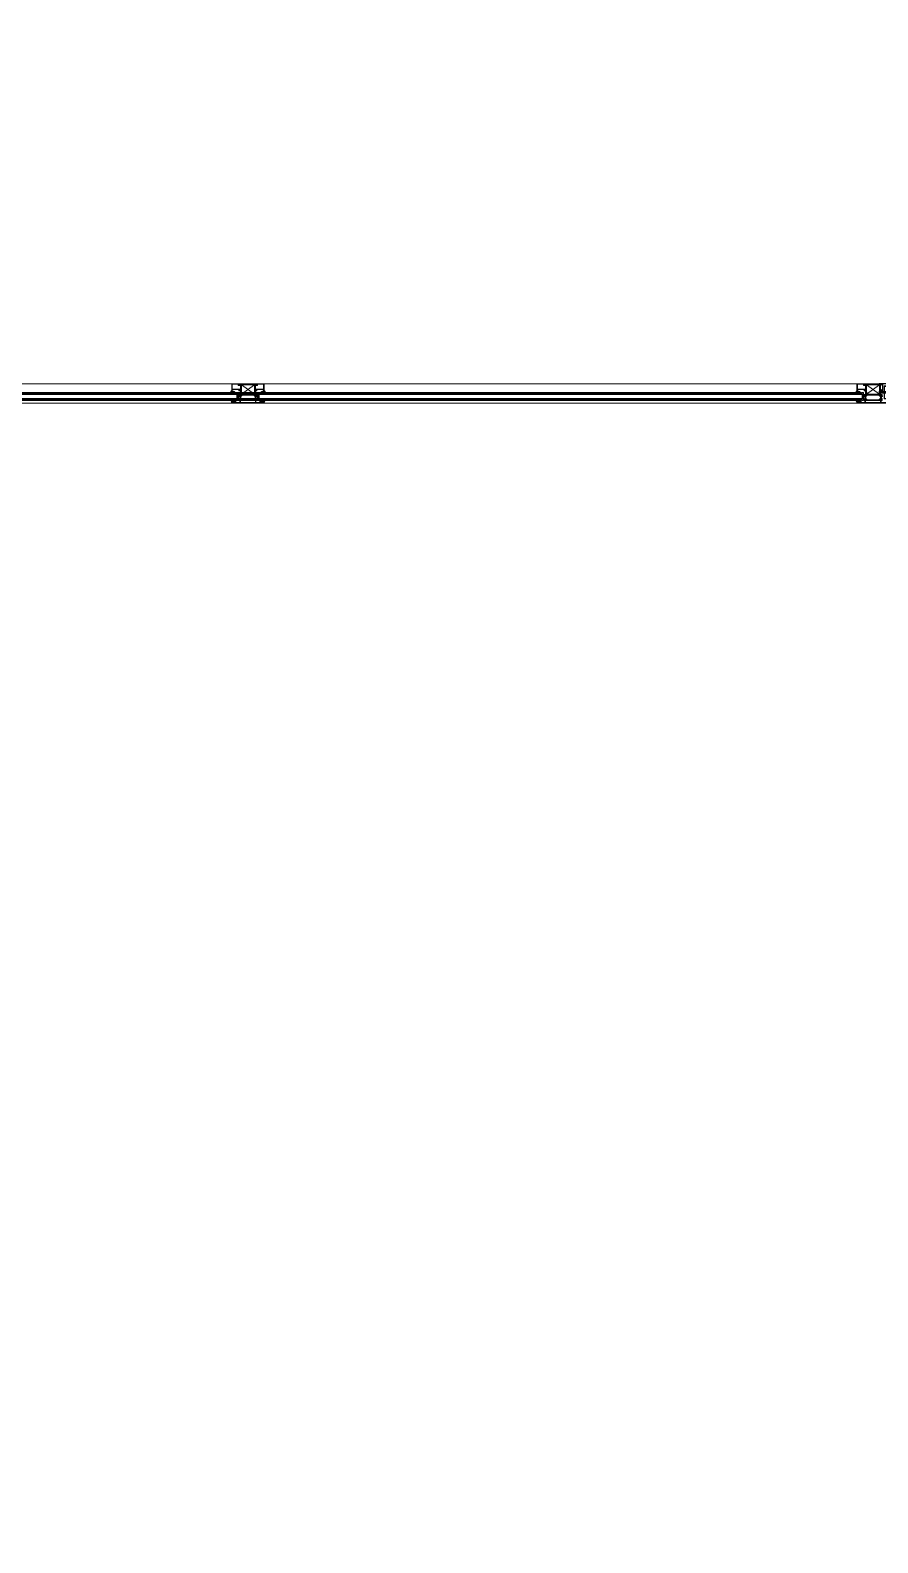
# Model space of a CAD drawing. Extents: x -1299 to 23780, y -3010 to 8106.
# Drawn here: x 20149.3 to 20410.5, y 2013.6 to 2480 of the extents above; entities that cross this region are included whole.
import ezdxf
from ezdxf.enums import TextEntityAlignment as Align
from ezdxf.xclip import XClip

# ---------------------------------------------------------------- set-up
doc = ezdxf.new("R2010")
doc.units = 0
doc.header["$LTSCALE"] = 25
doc.header["$MEASUREMENT"] = 0
doc.header["$XCLIPFRAME"] = 0
doc.linetypes.add('HIDDEN', pattern=[0.375, 0.25, -0.125])
doc.layers.get('0').update_dxf_attribs({"color": 9, "lineweight": 9})
for name, color, linetype, lineweight in [('06C', 9, 'Continuous', 9), ('06D', 9, 'Continuous', 9), ('09', 9, 'Continuous', 9), ('10', 9, 'Continuous', 9), ('15', 9, 'Continuous', 9), ('35', 9, 'Continuous', 9), ('40', 9, 'Continuous', 9), ('40B', 9, 'Continuous', 9), ('INCE', 9, 'Continuous', 9)]:
    doc.layers.add(name, color=color, linetype=linetype, lineweight=lineweight)
doc.styles.add('DEBI-BLOCK', font='arial.ttf', dxfattribs={"width": 0.8})
pattern_1 = [(45, (-385.5235, -15.094166), (-0.0176776695, 0.0530330086), [0, -0.05])]
pattern_2 = [(45, (-20290.95425, -2376.32653), (-0.06629126074, 0.06629126074), [])]
pattern_3 = [(45, (-20676.35683, -2385.420697), (-0.01767766953, 0.05303300859), [0, -0.05])]

# ---------------------------------------------------------------- blocks, each defined once
blk = doc.blocks.new('p-m-mekanik')
at = {"layer": '40'}
blk.add_lwpolyline([(1289.75, 170.69, 0.000003), (1289.75, 257.22)], format="xyb", dxfattribs=at)
at = {"style": 'DEBI-BLOCK', "width": 0.75, "flags": 8}
for tag, p in [('-', (399.97, 1627.23)), ('-', (251.72, 1361.56)), ('-', (3296.35, 465.16)), ('DEBI', (3296.35, 452.46))]:
    blk.add_attdef(tag, text='', height=13, rotation=90, dxfattribs=at).set_placement(p, align=Align.BOTTOM_RIGHT)
at = {"style": 'DEBI-BLOCK', "width": 0.75, "flags": 9}
for p in [(402.57, 1610.63), (3298.95, 448.56)]:
    blk.add_attdef('ID', text='', height=3.9, rotation=90, dxfattribs=at).set_placement(p, align=Align.MIDDLE)
at = {"style": 'DEBI-BLOCK', "width": 0.75, "flags": 8}
blk.add_attdef('KESITY', text='', height=13, rotation=90, dxfattribs=at).set_placement((3279.01, 503.33), align=Align.TOP_LEFT)
at = {"style": 'DEBI-BLOCK', "width": 0.8, "flags": 8}
blk.add_attdef('X', text='', height=13, rotation=90, dxfattribs=at).set_placement((3279.01, 499.49), align=Align.TOP_CENTER)
at = {"style": 'DEBI-BLOCK', "width": 0.75, "flags": 8}
blk.add_attdef('KESITX', text='', height=13, rotation=90, dxfattribs=at).set_placement((3279.01, 495.54), align=Align.TOP_RIGHT)
blk = doc.blocks.new('p-civi')
at = {"layer": 'INCE', "linetype": 'HIDDEN'}
for p, q in [((0.1, 0.6), (0, 0.5)), ((13.1, 0.5), (0, 0.5)), ((0, 0.5), (0, -0.5)), ((0.1, 0.6), (13, 0.6)), ((0.1, 0.6), (0.1, -0.6)), ((13, 0.6), (13.1, 0.5)), ((13.1, -0.5), (0, -0.5)), ((0.1, -0.6), (0, -0.5)), ((13, -0.6), (0.1, -0.6)), ((13, -0.6), (13.1, -0.5))]:
    blk.add_line(p, q, dxfattribs=at)
at = {"layer": 'INCE'}
for p, q in [((0.1, -0.4), (0.2, 0.6)), ((0.2, -0.6), (0.4, 0.6)), ((0.4, -0.6), (0.6, 0.6)), ((0.6, -0.6), (0.8, 0.6)), ((0.8, -0.6), (1, 0.6)), ((1, -0.6), (1.2, 0.6)), ((1.2, -0.6), (1.4, 0.6)), ((1.4, -0.6), (1.6, 0.6)), ((1.6, -0.6), (1.8, 0.6)), ((1.8, -0.6), (2, 0.6)), ((2, -0.6), (2.2, 0.6)), ((2.2, -0.6), (2.4, 0.6)), ((2.5, -0.6), (2.6, 0.6)), ((2.7, -0.6), (2.8, 0.6)), ((2.9, -0.6), (3, 0.6)), ((3.1, -0.6), (3.2, 0.6)), ((3.3, -0.6), (3.4, 0.6)), ((3.5, -0.6), (3.6, 0.6)), ((3.7, -0.6), (3.9, 0.6)), ((3.9, -0.6), (4.1, 0.6)), ((4.1, -0.6), (4.3, 0.6)), ((4.3, -0.6), (4.5, 0.6)), ((4.5, -0.6), (4.7, 0.6)), ((4.7, -0.6), (4.9, 0.6)), ((4.9, -0.6), (5.1, 0.6)), ((5.1, -0.6), (5.3, 0.6)), ((5.3, -0.6), (5.5, 0.6)), ((5.5, -0.6), (5.7, 0.6)), ((5.7, -0.6), (5.9, 0.6)), ((5.9, -0.6), (6.1, 0.6)), ((6.1, -0.6), (6.3, 0.6)), ((6.3, -0.6), (6.5, 0.6)), ((6.5, -0.6), (6.7, 0.6)), ((6.7, -0.6), (6.9, 0.6)), ((6.9, -0.6), (7.1, 0.6)), ((7.1, -0.6), (7.3, 0.6)), ((7.3, -0.6), (7.5, 0.6)), ((7.5, -0.6), (7.7, 0.6)), ((7.8, -0.6), (7.9, 0.6)), ((8, -0.6), (8.1, 0.6)), ((8.2, -0.6), (8.3, 0.6)), ((8.4, -0.6), (8.5, 0.6)), ((8.6, -0.6), (8.7, 0.6)), ((8.8, -0.6), (8.9, 0.6)), ((9, -0.6), (9.2, 0.6)), ((9.2, -0.6), (9.4, 0.6)), ((9.4, -0.6), (9.6, 0.6)), ((9.6, -0.6), (9.8, 0.6)), ((9.8, -0.6), (10, 0.6)), ((10, -0.6), (10.2, 0.6)), ((10.2, -0.6), (10.4, 0.6)), ((10.4, -0.6), (10.6, 0.6)), ((10.6, -0.6), (10.8, 0.6)), ((10.8, -0.6), (11, 0.6)), ((11, -0.6), (11.2, 0.6)), ((11.2, -0.6), (11.4, 0.6)), ((11.4, -0.6), (11.6, 0.6)), ((11.6, -0.6), (11.8, 0.6)), ((11.8, -0.6), (12, 0.6)), ((12, -0.6), (12.2, 0.6)), ((12.2, -0.6), (12.4, 0.6)), ((12.4, -0.6), (12.6, 0.6)), ((12.6, -0.6), (12.8, 0.6)), ((12.8, -0.6), (13, 0.6)), ((13, 0.6), (13.1, 0.5)), ((13.1, 0.5), (13, 0.6)), ((13.1, 0.5), (13.2, 0.5)), ((13.6, 0.9), (13.2, 0.5)), ((13.2, -0.5), (13.2, 0.5)), ((13.6, 0.9), (13.6, -0.9)), ((13.6, 0.9), (13.6, 0.9)), ((13.7, 0.6), (13.7, -0.8)), ((13.1, -0.5), (13.2, -0.5)), ((13.6, -0.9), (13.2, -0.5)), ((13.6, -0.9), (13.7, -0.9))]:
    blk.add_line(p, q, dxfattribs=at)
blk = doc.blocks.new('*X151')
for p, q in [((1, 6.3), (1.3, 6.6)), ((3.8, 3.3), (1.2, 5.9)), ((1.6, 5.1), (2.3, 5.9)), ((2.2, 4), (3.3, 5)), ((2.9, 2.9), (4.9, 4.9)), ((3.7, 1.9), (3.8, 2)), ((5.3, 3.5), (3.9, 4.9)), ((4.8, 5.8), (4.1, 6.6)), ((4.2, 5.9), (4.8, 6.6)), ((5.3, 3.5), (6.7, 4.9)), ((5.7, 5.7), (6.5, 6.5)), ((8.4, 2.2), (5.7, 4.9)), ((6.8, 5.6), (5.9, 6.5)), ((7.8, 1), (6.5, 2.3)), ((6.7, 1.4), (10.4, 5.1)), ((6.8, 3.3), (8.4, 4.9)), ((7.2, 0.1), (7.8, 0.7)), ((7.3, 5.5), (8.2, 6.4)), ((9.5, 2.9), (7.5, 4.9)), ((8.8, 5.3), (7.7, 6.4)), ((8.8, 5.3), (9.6, 6)), ((11.4, 2.8), (9.1, 5.1)), ((10.1, 3), (12, 4.9)), ((14.1, 1.8), (11, 4.9)), ((11.8, 5.9), (11.1, 6.6)), ((11.3, 6), (11.9, 6.6)), ((11.5, 2.7), (13.7, 4.9)), ((12.4, 1.8), (13.8, 3.2)), ((13.6, 0.6), (12.6, 1.6)), ((12.8, 5.8), (13.6, 6.5)), ((14.2, 3.5), (12.8, 4.9)), ((12.8, 0.5), (14, 1.6)), ((13.8, 5.7), (12.9, 6.6)), ((14.1, 3.5), (16.5, 5.9)), ((14.4, 5.6), (15.3, 6.5)), ((15.8, 3.6), (14.5, 4.9)), ((16.7, 4.5), (14.7, 6.5)), ((16.1, 3.7), (16.6, 4.2))]:
    blk.add_line(p, q)
blk = doc.blocks.new('*X150')
for p, q in [((0.6, 14.7), (1.1, 15.2)), ((4.5, 11.4), (0.8, 15.2)), ((1.3, 0.4), (0.9, 0.9)), ((1, 13.3), (2.1, 14.5)), ((3.3, 10.8), (1, 13.1)), ((1, 1), (3.1, 3.1)), ((1.1, 8.1), (1.6, 8.6)), ((1.3, 11.9), (3.2, 13.8)), ((2, 1.5), (1.5, 2.1)), ((1.6, 10.4), (4.2, 13)), ((4.5, 7.9), (1.6, 10.8)), ((1.9, 8.9), (3.3, 10.4)), ((1.9, 7.2), (3.6, 8.9)), ((4.5, 6.1), (1.9, 8.7)), ((2.7, 2.6), (2, 3.3)), ((4, 4.8), (2.5, 6.4)), ((2.5, 4.3), (4.6, 6.3)), ((2.6, 6.1), (4.4, 8)), ((3.4, 3.6), (2.6, 4.5)), ((4.3, 11.4), (5.2, 12.2))]:
    blk.add_line(p, q)
blk = doc.blocks.new('p-dograma izo1')
at = {"layer": '10'}
for p, q in [((-69.9, -3.3), (-29.9, -3.3)), ((-29.9, -3.3), (-69.9, -32.1)), ((-69.9, -3.3), (-29.9, -32.1)), ((-69.9, -32.1), (-69.9, -3.3)), ((-29.9, -32.1), (-69.9, -32.1)), ((-24.9, -27), (-31.8, -27)), ((-29.9, -32.1), (-29.9, -3.3)), ((-26.9, -24.5), (-28.9, -24.5)), ((-26.9, -29.5), (-28.9, -29.5)), ((-26.9, -22.5), (-26.9, -31.5))]:
    blk.add_line(p, q, dxfattribs=at)
at = {"layer": '10', "linetype": 'ByBlock'}
blk.add_line((-28.9, -2.1), (-28.9, -30), dxfattribs=at)
at = {"layer": '10'}
blk.add_lwpolyline([(-72.9, -30), (-72.9, -33.1), (-77.9, -33.1), (-77.9, -36.6), (-77.6, -37.1), (-78.7, -38.2, 0.198912), (-78.8, -38.4), (-78.8, -38.9, 0.414214), (-78.6, -39.1), (-77.3, -39.1, 0.198912), (-77.1, -39), (-76.4, -38.3), (-76, -38.3, 0.198912), (-75.8, -38.2), (-75.4, -37.8), (-75.4, -37.6), (-76.4, -36.6), (-76.4, -35.6), (-76.4, -35.6, -1), (-76.4, -35.1), (-70.6, -35.1), (-72.1, -37.6), (-72.1, -37.8), (-71.9, -38.2, 0.267949), (-71.7, -38.3), (-71.2, -38.3), (-71, -38.2), (-67.9, -35.1), (-31.9, -35.1), (-28.7, -38.2), (-28.6, -38.3), (-28.1, -38.3, 0.267949), (-27.9, -38.2), (-27.7, -37.8), (-27.7, -37.6), (-29.1, -35.1), (-23.3, -35.1, -1), (-23.3, -35.6), (-23.4, -35.6), (-23.4, -36.6), (-24.4, -37.6), (-24.4, -37.8), (-23.9, -38.2, 0.198912), (-23.8, -38.3), (-23.4, -38.3), (-22.6, -39, 0.198912), (-22.5, -39.1), (-21.2, -39.1, 0.414214), (-21, -38.9), (-21, -38.4, 0.198912), (-21, -38.2), (-22.2, -37.1), (-21.9, -36.6), (-21.9, -33.1), (-26.9, -33.1), (-26.9, -22.1), (-21.9, -22.1), (-21.9, -18.8), (-23.9, -18.1), (-23.8, -18.1), (-23.9, -18.1), (-23.9, -20.1), (-26.9, -20.1), (-26.9, -2.1), (-23.9, -2.1), (-23.9, -4.1), (-21.9, -3.4), (-21.9, -0.1), (-77.9, -0.1), (-77.9, -3.4), (-75.9, -4.1), (-75.9, -2.1), (-72.9, -2.1), (-72.9, -20.1), (-75.9, -20.1), (-75.9, -18.1), (-77.9, -18.8), (-77.9, -22.1), (-72.9, -22.1), (-72.9, -24)], format="xyb", dxfattribs=at)
for points in [[(-70.9, -24.6), (-70.9, -2.1), (-53.4, -2.1), (-28.9, -2.1)], [(-28.9, -30), (-28.9, -33.1), (-70.9, -33.1), (-70.9, -29.5)]]:
    blk.add_lwpolyline(points, dxfattribs=at)
blk.add_lwpolyline([(-26.9, -16.9, -0.414214), (-26.4, -16.4), (-1.4, -16.4), (-1.4, -1.5), (-19.9, -1.5), (-19.9, -5.7), (-26.1, -5.7, -0.414214), (-26.6, -5.2), (-26.6, -4.7), (-24.6, -3.3), (-24.1, -4.2), (-21.4, -4.2), (-21.4, -1.6), (-21.9, -1.6), (-21.9, -0.1), (0.1, -0.1), (0.1, -24.6), (-1.4, -24.6), (-1.4, -18), (-24.1, -18), (-24.1, -19), (-26.9, -17.2)], format="xyb", close=True, dxfattribs=at)
blk = doc.blocks.new('p-izo kapı kenar profili')
at = {"layer": '06D'}
h = blk.add_hatch(dxfattribs=at)
h.set_pattern_fill('DOTS', color=256, scale=0.8, angle=45, style=0)
h.set_pattern_definition(pattern_1)
h.paths.add_polyline_path([(0.26, -4.83), (0.16, -5), (0.66, -5), (0.56, -4.83), (0.56, -4.25), (0.56, -3.67), (0.66, -3.5), (0.16, -3.5), (0.26, -3.67), (0.26, -4.25)])
h = blk.add_hatch(dxfattribs=at)
h.set_pattern_fill('DOTS', color=256, scale=0.8, angle=45, style=0)
h.set_pattern_definition(pattern_1)
h.paths.add_polyline_path([(5.03, -4.25), (5.03, -4.83), (4.93, -5), (5.43, -5), (5.33, -4.83), (5.33, -4.25), (5.33, -3.67), (5.43, -3.5), (4.93, -3.5), (5.03, -3.67)])
at = {"layer": '09'}
h = blk.add_hatch(dxfattribs=at)
h.set_pattern_fill('ANSI31', color=256, scale=0.75, style=0)
h.set_pattern_definition([(45, (-0.12092, -6), (-0.0662913, 0.0662913), [])])
h.paths.add_polyline_path([(7.79, -6), (7.79, -5.61), (7.78, -5.61), (7.77, -5.6), (7.77, -5.45), (7.55, -5.45, 0.414214), (7.49, -5.51), (7.49, -5.57), (7.64, -5.57), (7.64, -5.82), (6.64, -5.82), (6.64, -5.57), (6.79, -5.57), (6.79, -5.51, 0.414214), (6.73, -5.45), (6.49, -5.45), (6.49, -5.8), (5.29, -5.8), (5.29, -5.2), (5.59, -5.2), (5.59, -4.85), (5.56, -4.8), (5.67, -4.69, 0.198912), (5.68, -4.67), (5.68, -4.62, 0.414214), (5.66, -4.6), (5.53, -4.6, 0.198912), (5.51, -4.61), (5.44, -4.68), (5.4, -4.68, 0.198912), (5.38, -4.69), (5.34, -4.73), (5.34, -4.75), (5.44, -4.85), (5.44, -4.95), (5.44, -4.95, -1), (5.44, -5), (4.85, -5), (5, -4.75), (5, -4.73), (4.98, -4.69, 0.267949), (4.96, -4.68), (4.91, -4.68), (4.89, -4.69), (4.58, -5), (2.81, -5), (0.98, -5), (0.66, -4.69), (0.65, -4.68), (0.6, -4.68, 0.267949), (0.58, -4.69), (0.56, -4.72), (0.56, -4.76), (0.7, -5), (0.11, -5, -1), (0.11, -4.95), (0.12, -4.95), (0.12, -4.85), (0.22, -4.75), (0.22, -4.73), (0.17, -4.69, 0.198912), (0.16, -4.68), (0.12, -4.68), (0.04, -4.61, 0.198912), (0.03, -4.6), (-0.1, -4.6, 0.414214), (-0.12, -4.62), (-0.12, -4.67, 0.198912), (-0.12, -4.69), (0, -4.8), (-0.03, -4.85), (-0.03, -5.2), (0.29, -5.2), (0.29, -5.8), (0, -5.8), (0, -6), (2.42, -6), (2.81, -6)], flags=17)
h.paths.add_polyline_path([(7.79, -6), (7.79, -5.45), (7.55, -5.45, 0.414214), (7.49, -5.51), (7.49, -5.57), (7.64, -5.57), (7.64, -5.82), (6.64, -5.82), (6.64, -5.57), (6.79, -5.57), (6.79, -5.51, 0.414214), (6.73, -5.45), (6.49, -5.45), (6.49, -5.8), (5.29, -5.8), (5.29, -5.2), (5.59, -5.2), (5.59, -4.85), (5.56, -4.8), (5.67, -4.69, 0.198912), (5.68, -4.67), (5.68, -4.62, 0.414214), (5.66, -4.6), (5.53, -4.6, 0.198912), (5.51, -4.61), (5.44, -4.68), (5.4, -4.68, 0.198912), (5.38, -4.69), (5.34, -4.73), (5.34, -4.75), (5.44, -4.85), (5.44, -4.95), (5.44, -4.95, -1), (5.44, -5), (4.85, -5), (5, -4.75), (5, -4.73), (4.98, -4.69, 0.267949), (4.96, -4.68), (4.91, -4.68), (4.89, -4.69), (4.58, -5), (2.81, -5), (0.98, -5), (0.66, -4.69), (0.65, -4.68), (0.6, -4.68, 0.267949), (0.58, -4.69), (0.56, -4.73), (0.56, -4.75), (0.7, -5), (0.11, -5, -1), (0.11, -4.95), (0.12, -4.95), (0.12, -4.85), (0.22, -4.75), (0.22, -4.73), (0.17, -4.69, 0.198912), (0.16, -4.68), (0.12, -4.68), (0.04, -4.61, 0.198912), (0.03, -4.6), (-0.1, -4.6, 0.414214), (-0.12, -4.62), (-0.12, -4.67, 0.198912), (-0.12, -4.69), (0, -4.8), (-0.03, -4.85), (-0.03, -5.2), (0.29, -5.2), (0.29, -5.8), (0, -5.8), (0, -6), (2.42, -6), (2.81, -6)], flags=17)
at = {"layer": '06D'}
for p, q in [((0.16, -3.5), (0.26, -3.67)), ((0.66, -3.5), (0.16, -3.5)), ((0.26, -4.25), (0.26, -3.67)), ((0.26, -4.25), (0.26, -4.83)), ((0.66, -3.5), (0.56, -3.67)), ((0.56, -3.67), (0.56, -4.25)), ((0.56, -4.83), (0.56, -4.25)), ((4.93, -3.5), (5.03, -3.67)), ((5.43, -3.5), (4.93, -3.5)), ((5.03, -4.25), (5.03, -3.67)), ((5.03, -4.25), (5.03, -4.83)), ((5.43, -3.5), (5.33, -3.67)), ((5.33, -3.67), (5.33, -4.25)), ((5.33, -4.83), (5.33, -4.25)), ((0.16, -5), (0.26, -4.83)), ((0.66, -5), (0.16, -5)), ((0.66, -5), (0.56, -4.83)), ((4.93, -5), (5.03, -4.83)), ((5.43, -5), (4.93, -5)), ((5.43, -5), (5.33, -4.83)), ((6.63, -5.25), (6.61, -5.27)), ((6.61, -5.27), (6.61, -5.29)), ((6.61, -5.29), (6.62, -5.31)), ((6.62, -5.31), (6.64, -5.31)), ((7.01, -5.21), (6.63, -5.25)), ((6.64, -5.31), (7.1, -5.31)), ((6.79, -5.45), (6.64, -5.45)), ((6.79, -5.57), (6.74, -5.57)), ((6.74, -5.57), (6.84, -5.8)), ((6.79, -5.57), (6.79, -5.45)), ((6.84, -5.8), (6.86, -5.81)), ((6.86, -5.81), (6.87, -5.81)), ((6.87, -5.81), (6.89, -5.79)), ((7.05, -5.2), (7.01, -5.21)), ((7.1, -5.31), (7.12, -5.3)), ((7.12, -5.3), (7.13, -5.29)), ((7.13, -5.29), (7.15, -5.27)), ((7.15, -5.27), (7.16, -5.25)), ((7.16, -5.25), (7.17, -5.22)), ((7.17, -5.22), (7.19, -5.21)), ((7.19, -5.21), (7.22, -5.19)), ((7.27, -5.28), (7.26, -5.3)), ((7.26, -5.3), (7.27, -5.31)), ((7.3, -5.26), (7.27, -5.28)), ((7.27, -5.31), (7.83, -5.31)), ((7.7, -5.22), (7.3, -5.26)), ((7.41, -5.8), (7.39, -5.79)), ((7.43, -5.81), (7.41, -5.8)), ((7.45, -5.8), (7.43, -5.81)), ((7.52, -5.57), (7.45, -5.8)), ((7.47, -5.57), (7.47, -5.45)), ((7.47, -5.45), (7.77, -5.45)), ((7.47, -5.57), (7.52, -5.57)), ((7.74, -5.21), (7.7, -5.22)), ((7.77, -5.2), (7.74, -5.21)), ((7.77, -5.45), (7.77, -5.6)), ((7.77, -5.6), (7.78, -5.61)), ((7.78, -5.61), (7.8, -5.61)), ((7.8, -5.61), (7.82, -5.59)), ((7.82, -5.59), (8.08, -5.16)), ((7.83, -5.31), (8, -5.16))]:
    blk.add_line(p, q, dxfattribs=at)
blk.add_lwpolyline([(7.46, -2.33), (7.36, -2.31), (7.2, -2.35), (7.04, -2.43), (6.71, -2.65), (6.67, -2.69), (6.69, -2.71), (6.71, -2.71), (7.12, -2.52), (7.22, -2.51), (7.34, -2.54), (7.39, -2.59), (7.44, -2.62), (7.48, -2.67), (7.52, -2.7), (7.57, -2.72), (7.59, -2.7), (7.57, -2.67), (7.54, -2.64), (7.53, -2.61), (7.54, -2.59), (7.65, -2.61), (7.79, -2.63), (7.93, -2.67), (8.09, -2.7), (8.14, -2.72), (8.17, -2.72), (8.19, -2.7), (8.19, -2.67), (8.17, -2.63), (7.87, -2.23), (7.81, -2.23), (7.81, -2.45), (7.59, -2.45), (7.49, -2.36), (7.48, -2.35)], close=True, dxfattribs=at)
for centre, radius, start, end in [((6.64, -5.3), 0.15, 90, 270), ((7.14, -5.75), 0.253, 351.4886, 188.5114)]:
    blk.add_arc(centre, radius, start, end, dxfattribs=at)
at = {"layer": '09'}
for points in [[(0.5, -2.4), (0.7, -2.45)], [(0.7, -2.94), (0.5, -2.99)]]:
    blk.add_lwpolyline(points, dxfattribs=at)
at = {"layer": '10'}
for p, q in [((5.73, -5.14), (6.23, -2.74)), ((5.73, -2.74), (6.23, -5.14)), ((5.73, -5.14), (5.73, -2.74)), ((6.23, -2.74), (5.73, -2.74)), ((6.23, -5.14), (6.23, -2.74)), ((6.23, -5.14), (5.73, -5.14))]:
    blk.add_line(p, q, dxfattribs=at)
for points in [[(0.92, 0.12), (0.92, 0), (0.92, 0.12), (-2.2, 0.12), (-2.2, 0), (-0.2, 0), (-0.2, -2.38), (-0.08, -2.38), (-0.08, 0), (0.92, 0)], [(2.44, -5.2), (0.51, -5.2), (0.51, -5.8), (2.44, -5.8), (2.83, -5.8), (5.11, -5.8), (5.11, -5.2), (2.83, -5.2)]]:
    blk.add_lwpolyline(points, close=True, dxfattribs=at)
blk.add_lwpolyline([(-5.35, -4.67), (-5.59, -4.67), (-5.59, -6), (-0.2, -6), (2.44, -6), (2.83, -6), (7.81, -6), (7.81, -5.45), (7.57, -5.45, 0.414214), (7.51, -5.51), (7.51, -5.57), (7.66, -5.57), (7.66, -5.82), (6.66, -5.82), (6.66, -5.57), (6.81, -5.57), (6.81, -5.51, 0.414214), (6.75, -5.45), (6.51, -5.45), (6.51, -5.8), (5.31, -5.8), (5.31, -5.2), (5.61, -5.2), (5.61, -4.85), (5.58, -4.8), (5.69, -4.69, 0.198912), (5.7, -4.67), (5.7, -4.62, 0.414214), (5.68, -4.6), (5.55, -4.6, 0.198912), (5.53, -4.61), (5.46, -4.68), (5.42, -4.68, 0.198912), (5.4, -4.69), (5.36, -4.73), (5.36, -4.75), (5.46, -4.85), (5.46, -4.95), (5.47, -4.95, -1), (5.47, -5), (4.88, -5), (5.02, -4.75), (5.02, -4.73), (5, -4.69, 0.267949), (4.98, -4.68), (4.93, -4.68), (4.91, -4.69), (4.6, -5), (2.83, -5), (1, -5), (0.69, -4.69), (0.67, -4.68), (0.62, -4.68, 0.267949), (0.6, -4.69), (0.58, -4.73), (0.58, -4.75), (0.73, -5), (0.14, -5, -1), (0.14, -4.95), (0.14, -4.95), (0.14, -4.85), (0.24, -4.75), (0.24, -4.73), (0.2, -4.69, 0.198912), (0.18, -4.68), (0.14, -4.68), (0.07, -4.61, 0.198912), (0.05, -4.6), (-0.08, -4.6, 0.414214), (-0.1, -4.62), (-0.1, -4.67, 0.198912), (-0.09, -4.69), (0.02, -4.8), (-0.01, -4.85), (-0.01, -5.2), (0.31, -5.2), (0.31, -5.8), (-0.2, -5.8), (-4.29, -5.8), (-4.29, -4.67), (-4.53, -4.67, 0.414214), (-4.59, -4.73), (-4.59, -4.79), (-4.44, -4.79), (-4.44, -5.82), (-5.44, -5.82), (-5.44, -4.79), (-5.29, -4.79), (-5.29, -4.73)], format="xyb", close=True, dxfattribs=at)
at = {"layer": '06D', "extrusion": (0, 0, -1), "xscale": 0.1, "yscale": 0.1, "zscale": -0.1, "rotation": 90}
blk.add_blockref('*X150', (-6.67, -2.78), dxfattribs=at)
at = {"layer": '06D', "extrusion": (0, 0, -1), "xscale": 0.1, "yscale": 0.1, "zscale": -0.1}
blk.add_blockref('*X151', (-8.17, -5.8), dxfattribs=at)
at = {"layer": '09', "xscale": 0.1, "yscale": 0.1, "zscale": 0.1}
blk.add_blockref('p-dograma izo1', (7.79, 0.01), dxfattribs=at)
blk = doc.blocks.new('p-ısı yalıtımlı doğrama')
at = {"layer": '10'}
h = blk.add_hatch(dxfattribs=at)
h.set_pattern_fill('ANSI32', color=256, scale=1.5, angle=189, style=0)
h.set_pattern_definition([(126, (0.8328, 3.20004), (0.45507, 0.33063), []), (126, (0.5709, 3.2415), (0.45507, 0.33063), [])])
h.paths.add_polyline_path([(1.98, 2.05), (5.68, 2.05), (5.68, -1.65), (1.98, -1.65)], flags=16)
h.paths.add_polyline_path([(1.83, 2.2), (1.83, -1.8), (5.83, -1.8), (5.83, 2.2)])
at = {"layer": 'INCE'}
h = blk.add_hatch(dxfattribs=at)
h.set_pattern_fill('ANSI37', color=256, scale=0.64, angle=189, style=0)
h.set_pattern_definition([(54, (727.92843, -232.15538), (-0.0647213595, 0.04702282), []), (144, (727.92843, -232.15538), (-0.04702282, -0.0647213595), [])])
edge = h.paths.add_edge_path()
edge.add_line((3.83, 3.13), (3.83, 3.68))
edge.add_arc((4.08, 3.72), 0.246, 189.0242, 309.6487)
edge.add_line((4.23, 3.53), (4.23, 3.13))
edge.add_line((4.23, 3.13), (3.83, 3.13))
h = blk.add_hatch(dxfattribs=at)
h.set_pattern_fill('ANSI37', color=256, scale=0.64, angle=189, style=0)
h.set_pattern_definition([(306, (727.91843, 233.08852), (-0.0647213595, -0.04702282), []), (216, (727.91843, 233.08852), (-0.04702282, 0.0647213595), [])])
edge = h.paths.add_edge_path()
edge.add_line((3.83, -2.27), (3.83, -2.74))
edge.add_arc((4.12, -2.9), 0.325, 431.054, 511.2399, ccw=False)
edge.add_line((4.22, -2.59), (4.22, -2.27))
edge.add_line((4.22, -2.27), (3.83, -2.27))
at = {"layer": '10'}
for points in [[(1.83, 2.2), (1.83, 2.2, 4.557572), (1.83, 2.2), (1.83, -1.8, 6.895317), (1.83, -1.8), (1.83, -1.8), (5.83, -1.8), (5.83, 2.2), (1.83, 2.2)], [(1.98, 2.05), (5.68, 2.05), (5.68, -1.65), (1.98, -1.65), (1.98, 2.05, -4.556435), (1.98, 2.05)]]:
    blk.add_lwpolyline(points, format="xyb", close=True, dxfattribs=at)
at = {"layer": 'INCE'}
for points in [[(4.23, 3.53), (4.23, 3.13), (3.83, 3.13), (3.83, 3.68, 0.580989), (4.23, 3.53)], [(4.22, -2.59), (4.22, -2.27), (3.83, -2.27), (3.83, -2.74, -0.364889), (4.22, -2.59)]]:
    blk.add_lwpolyline(points, format="xyb", dxfattribs=at)
at = {"xscale": -1, "rotation": 180}
blk.add_blockref('p-izo kapı kenar profili', (6.42, -2.47), dxfattribs=at)
at = {"layer": '09', "xscale": 0.4, "yscale": 0.4, "zscale": 0.4}
blk.add_blockref('p-civi', (1.89, 0.2), dxfattribs=at)
blk = doc.blocks.new('*U158')
at = {"layer": '09'}
h = blk.add_hatch(dxfattribs=at)
h.set_pattern_fill('_USER', color=256, scale=0.2, style=0, pattern_type=0)
h.set_pattern_definition([(0, (192.41667, -0.4), (0, -0.2), [])])
h.paths.add_polyline_path([(0, -0.6), (192.42, -0.6), (192.42, 0), (0, 0)])
h = blk.add_hatch(dxfattribs=at)
h.set_pattern_fill('_USER', color=256, scale=0.2, style=0, pattern_type=0)
h.set_pattern_definition([(0, (192.41667, -2.1), (0, -0.2), [])])
h.paths.add_polyline_path([(0, -2.4), (192.42, -2.4), (192.42, -1.8), (0, -1.8)])
at = {"layer": '15'}
for points in [[(0, -0.6), (192.42, -0.6), (192.42, 0), (0, 0)], [(0, -2.4), (192.42, -2.4), (192.42, -1.8), (0, -1.8)]]:
    blk.add_lwpolyline(points, close=True, dxfattribs=at)
blk = doc.blocks.new('*U262')
at = {"layer": '09'}
h = blk.add_hatch(dxfattribs=at)
h.set_pattern_fill('_USER', color=256, scale=0.2, style=0, pattern_type=0)
h.set_pattern_definition([(0, (199.80667, -0.4), (0, -0.2), [])])
h.paths.add_polyline_path([(0, -0.6), (199.81, -0.6), (199.81, 0), (0, 0)])
h = blk.add_hatch(dxfattribs=at)
h.set_pattern_fill('_USER', color=256, scale=0.2, style=0, pattern_type=0)
h.set_pattern_definition([(0, (199.80667, -2.1), (0, -0.2), [])])
h.paths.add_polyline_path([(0, -2.4), (199.81, -2.4), (199.81, -1.8), (0, -1.8)])
at = {"layer": '15'}
for points in [[(0, -0.6), (199.81, -0.6), (199.81, 0), (0, 0)], [(0, -2.4), (199.81, -2.4), (199.81, -1.8), (0, -1.8)]]:
    blk.add_lwpolyline(points, close=True, dxfattribs=at)
blk = doc.blocks.new('p-dog-teras')
at = {"layer": '06D'}
h = blk.add_hatch(dxfattribs=at)
h.set_pattern_fill('DOTS', color=256, scale=0.8, angle=45, style=0)
h.set_pattern_definition(pattern_3)
h.paths.add_polyline_path([(411.1, -3.57), (411.1, -4.15), (411.2, -4.32), (410.7, -4.32), (410.8, -4.15), (410.8, -3.57), (410.8, -2.99), (410.71, -2.83), (411.2, -2.83), (411.1, -2.99)])
h = blk.add_hatch(dxfattribs=at)
h.set_pattern_fill('DOTS', color=256, scale=0.8, angle=45, style=0)
h.set_pattern_definition(pattern_3)
h.paths.add_polyline_path([(415.56, -3.57), (415.56, -4.15), (415.46, -4.32), (415.96, -4.32), (415.86, -4.15), (415.86, -3.57), (415.86, -2.99), (415.96, -2.83), (415.46, -2.83), (415.56, -2.99)])
h = blk.add_hatch(dxfattribs=at)
h.set_pattern_fill('DOTS', color=256, scale=0.8, angle=45, style=0)
h.set_pattern_definition(pattern_3)
h.paths.add_polyline_path([(415.87, -4.16), (415.97, -4.33), (415.47, -4.33), (415.57, -4.16), (415.57, -3.58), (415.57, -3), (415.47, -2.83), (415.97, -2.83), (415.87, -3), (415.87, -3.58)])
at = {"layer": '09'}
h = blk.add_hatch(dxfattribs=at)
h.set_pattern_fill('ANSI31', color=256, scale=0.75, style=0)
h.set_pattern_definition(pattern_2)
h.paths.add_polyline_path([(408.34, -5.33), (408.34, -4.94), (408.36, -4.94), (408.37, -4.93), (408.37, -4.78), (408.58, -4.78, -0.414214), (408.64, -4.84), (408.64, -4.9), (408.49, -4.9), (408.49, -5.15), (409.49, -5.15), (409.49, -4.9), (409.34, -4.9), (409.34, -4.84, -0.414214), (409.4, -4.78), (409.64, -4.78), (409.64, -5.13), (410.84, -5.13), (410.84, -4.53), (410.54, -4.53), (410.54, -4.18), (410.57, -4.13), (410.46, -4.01, -0.198912), (410.45, -4), (410.45, -3.95, -0.414214), (410.47, -3.93), (410.61, -3.93, -0.198912), (410.62, -3.93), (410.69, -4.01), (410.74, -4.01, -0.198912), (410.75, -4.01), (410.79, -4.06), (410.79, -4.08), (410.69, -4.18), (410.69, -4.28), (410.69, -4.28, 1), (410.69, -4.33), (411.28, -4.33), (411.13, -4.08), (411.13, -4.06), (411.16, -4.02, -0.267949), (411.17, -4.01), (411.23, -4.01), (411.24, -4.01), (411.55, -4.33), (413.32, -4.33), (415.15, -4.33), (415.47, -4.01), (415.48, -4.01), (415.53, -4.01, -0.267949), (415.55, -4.02), (415.57, -4.05), (415.57, -4.08), (415.43, -4.33), (416.02, -4.33, 1), (416.02, -4.28), (416.01, -4.28), (416.01, -4.18), (415.91, -4.08), (415.91, -4.06), (415.96, -4.01, -0.198912), (415.97, -4.01), (416.01, -4.01), (416.09, -3.93, -0.198912), (416.1, -3.93), (416.23, -3.93, -0.414214), (416.25, -3.95), (416.25, -4, -0.198912), (416.25, -4.01), (416.13, -4.13), (416.16, -4.18), (416.16, -4.53), (415.85, -4.53), (415.85, -5.13), (416.13, -5.13), (416.13, -5.33), (413.71, -5.33), (413.32, -5.33)], flags=17)
h.paths.add_polyline_path([(408.34, -5.33), (408.34, -4.78), (408.58, -4.78, -0.414214), (408.64, -4.84), (408.64, -4.9), (408.49, -4.9), (408.49, -5.15), (409.49, -5.15), (409.49, -4.9), (409.34, -4.9), (409.34, -4.84, -0.414214), (409.4, -4.78), (409.64, -4.78), (409.64, -5.13), (410.84, -5.13), (410.84, -4.53), (410.54, -4.53), (410.54, -4.18), (410.57, -4.13), (410.46, -4.01, -0.198912), (410.45, -4), (410.45, -3.95, -0.414214), (410.47, -3.93), (410.61, -3.93, -0.198912), (410.62, -3.93), (410.69, -4.01), (410.74, -4.01, -0.198912), (410.75, -4.01), (410.79, -4.06), (410.79, -4.08), (410.69, -4.18), (410.69, -4.28), (410.69, -4.28, 1), (410.69, -4.33), (411.28, -4.33), (411.13, -4.08), (411.13, -4.06), (411.16, -4.02, -0.267949), (411.17, -4.01), (411.23, -4.01), (411.24, -4.01), (411.55, -4.33), (413.32, -4.33), (415.15, -4.33), (415.47, -4.01), (415.48, -4.01), (415.53, -4.01, -0.267949), (415.55, -4.02), (415.57, -4.06), (415.57, -4.08), (415.43, -4.33), (416.02, -4.33, 1), (416.02, -4.28), (416.01, -4.28), (416.01, -4.18), (415.91, -4.08), (415.91, -4.06), (415.96, -4.01, -0.198912), (415.97, -4.01), (416.01, -4.01), (416.09, -3.93, -0.198912), (416.1, -3.93), (416.23, -3.93, -0.414214), (416.25, -3.95), (416.25, -4, -0.198912), (416.25, -4.01), (416.13, -4.13), (416.16, -4.18), (416.16, -4.53), (415.85, -4.53), (415.85, -5.13), (416.13, -5.13), (416.13, -5.33), (413.71, -5.33), (413.32, -5.33)], flags=17)
h = blk.add_hatch(dxfattribs=at)
h.set_pattern_fill('ANSI31', color=256, scale=0.75, style=0)
h.set_pattern_definition(pattern_2)
h.paths.add_polyline_path([(418.32, -5.33), (418.32, -4.94), (418.31, -4.94), (418.3, -4.93), (418.3, -4.78), (418.08, -4.78, 0.414214), (418.02, -4.84), (418.02, -4.9), (418.17, -4.9), (418.17, -5.15), (417.17, -5.15), (417.17, -4.9), (417.32, -4.9), (417.32, -4.84, 0.414214), (417.26, -4.78), (417.02, -4.78), (417.02, -5.13), (415.82, -5.13), (415.82, -4.53), (416.12, -4.53), (416.12, -4.18), (416.09, -4.13), (416.21, -4.01, 0.198912), (416.21, -4), (416.21, -3.95, 0.414214), (416.19, -3.93), (416.06, -3.93, 0.198912), (416.05, -3.93), (415.97, -4.01), (415.93, -4.01, 0.198912), (415.92, -4.01), (415.87, -4.06), (415.87, -4.08), (415.97, -4.18), (415.97, -4.28), (415.98, -4.28, -1), (415.98, -4.33), (415.39, -4.33), (415.53, -4.08), (415.53, -4.06), (415.51, -4.02, 0.267949), (415.49, -4.01), (415.44, -4.01), (415.43, -4.01), (415.11, -4.33), (413.35, -4.33), (411.51, -4.33), (411.2, -4.01), (411.18, -4.01), (411.13, -4.01, 0.267949), (411.12, -4.02), (411.1, -4.05), (411.1, -4.08), (411.24, -4.33), (410.65, -4.33, -1), (410.65, -4.28), (410.65, -4.28), (410.65, -4.18), (410.75, -4.08), (410.75, -4.06), (410.71, -4.01, 0.198912), (410.69, -4.01), (410.65, -4.01), (410.58, -3.93, 0.198912), (410.56, -3.93), (410.43, -3.93, 0.414214), (410.41, -3.95), (410.41, -4, 0.198912), (410.42, -4.01), (410.53, -4.13), (410.5, -4.18), (410.5, -4.53), (410.82, -4.53), (410.82, -5.13), (410.53, -5.13), (410.53, -5.33), (412.95, -5.33), (413.35, -5.33)], flags=17)
h.paths.add_polyline_path([(418.32, -5.33), (418.32, -4.78), (418.08, -4.78, 0.414214), (418.02, -4.84), (418.02, -4.9), (418.17, -4.9), (418.17, -5.15), (417.17, -5.15), (417.17, -4.9), (417.32, -4.9), (417.32, -4.84, 0.414214), (417.26, -4.78), (417.02, -4.78), (417.02, -5.13), (415.82, -5.13), (415.82, -4.53), (416.12, -4.53), (416.12, -4.18), (416.09, -4.13), (416.21, -4.01, 0.198912), (416.21, -4), (416.21, -3.95, 0.414214), (416.19, -3.93), (416.06, -3.93, 0.198912), (416.05, -3.93), (415.97, -4.01), (415.93, -4.01, 0.198912), (415.92, -4.01), (415.87, -4.06), (415.87, -4.08), (415.97, -4.18), (415.97, -4.28), (415.98, -4.28, -1), (415.98, -4.33), (415.39, -4.33), (415.53, -4.08), (415.53, -4.06), (415.51, -4.02, 0.267949), (415.49, -4.01), (415.44, -4.01), (415.43, -4.01), (415.11, -4.33), (413.35, -4.33), (411.51, -4.33), (411.2, -4.01), (411.18, -4.01), (411.13, -4.01, 0.267949), (411.12, -4.02), (411.09, -4.06), (411.09, -4.08), (411.24, -4.33), (410.65, -4.33, -1), (410.65, -4.28), (410.65, -4.28), (410.65, -4.18), (410.75, -4.08), (410.75, -4.06), (410.71, -4.01, 0.198912), (410.69, -4.01), (410.65, -4.01), (410.58, -3.93, 0.198912), (410.56, -3.93), (410.43, -3.93, 0.414214), (410.41, -3.95), (410.41, -4, 0.198912), (410.42, -4.01), (410.53, -4.13), (410.5, -4.18), (410.5, -4.53), (410.82, -4.53), (410.82, -5.13), (410.53, -5.13), (410.53, -5.33), (412.95, -5.33), (413.35, -5.33)], flags=17)
h = blk.add_hatch(dxfattribs=at)
h.set_pattern_fill('ANSI31', color=256, scale=0.75, style=0)
h.set_pattern_definition(pattern_2)
h.paths.add_polyline_path([(418.32, -5.33), (418.32, -4.94), (418.31, -4.94), (418.3, -4.93), (418.3, -4.78), (418.08, -4.78, 0.414214), (418.02, -4.84), (418.02, -4.9), (418.17, -4.9), (418.17, -5.15), (417.17, -5.15), (417.17, -4.9), (417.32, -4.9), (417.32, -4.84, 0.414214), (417.26, -4.78), (417.02, -4.78), (417.02, -5.13), (415.82, -5.13), (415.82, -4.53), (416.12, -4.53), (416.12, -4.18), (416.09, -4.13), (416.21, -4.01, 0.198912), (416.21, -4), (416.21, -3.95, 0.414214), (416.19, -3.93), (416.06, -3.93, 0.198912), (416.05, -3.93), (415.97, -4.01), (415.93, -4.01, 0.198912), (415.92, -4.01), (415.87, -4.06), (415.87, -4.08), (415.97, -4.18), (415.97, -4.28), (415.98, -4.28, -1), (415.98, -4.33), (415.39, -4.33), (415.53, -4.08), (415.53, -4.06), (415.51, -4.02, 0.267949), (415.49, -4.01), (415.44, -4.01), (415.43, -4.01), (415.11, -4.33), (413.35, -4.33), (411.51, -4.33), (411.2, -4.01), (411.18, -4.01), (411.13, -4.01, 0.267949), (411.12, -4.02), (411.1, -4.05), (411.1, -4.08), (411.24, -4.33), (410.65, -4.33, -1), (410.65, -4.28), (410.65, -4.28), (410.65, -4.18), (410.75, -4.08), (410.75, -4.06), (410.71, -4.01, 0.198912), (410.69, -4.01), (410.65, -4.01), (410.58, -3.93, 0.198912), (410.56, -3.93), (410.43, -3.93, 0.414214), (410.41, -3.95), (410.41, -4, 0.198912), (410.42, -4.01), (410.53, -4.13), (410.5, -4.18), (410.5, -4.53), (410.82, -4.53), (410.82, -5.13), (410.53, -5.13), (410.53, -5.33), (412.95, -5.33), (413.35, -5.33)], flags=17)
h.paths.add_polyline_path([(418.32, -5.33), (418.32, -4.78), (418.08, -4.78, 0.414214), (418.02, -4.84), (418.02, -4.9), (418.17, -4.9), (418.17, -5.15), (417.17, -5.15), (417.17, -4.9), (417.32, -4.9), (417.32, -4.84, 0.414214), (417.26, -4.78), (417.02, -4.78), (417.02, -5.13), (415.82, -5.13), (415.82, -4.53), (416.12, -4.53), (416.12, -4.18), (416.09, -4.13), (416.21, -4.01, 0.198912), (416.21, -4), (416.21, -3.95, 0.414214), (416.19, -3.93), (416.06, -3.93, 0.198912), (416.05, -3.93), (415.97, -4.01), (415.93, -4.01, 0.198912), (415.92, -4.01), (415.87, -4.06), (415.87, -4.08), (415.97, -4.18), (415.97, -4.28), (415.98, -4.28, -1), (415.98, -4.33), (415.39, -4.33), (415.53, -4.08), (415.53, -4.06), (415.51, -4.02, 0.267949), (415.49, -4.01), (415.44, -4.01), (415.43, -4.01), (415.11, -4.33), (413.35, -4.33), (411.51, -4.33), (411.2, -4.01), (411.18, -4.01), (411.13, -4.01, 0.267949), (411.12, -4.02), (411.09, -4.06), (411.09, -4.08), (411.24, -4.33), (410.65, -4.33, -1), (410.65, -4.28), (410.65, -4.28), (410.65, -4.18), (410.75, -4.08), (410.75, -4.06), (410.71, -4.01, 0.198912), (410.69, -4.01), (410.65, -4.01), (410.58, -3.93, 0.198912), (410.56, -3.93), (410.43, -3.93, 0.414214), (410.41, -3.95), (410.41, -4, 0.198912), (410.42, -4.01), (410.53, -4.13), (410.5, -4.18), (410.5, -4.53), (410.82, -4.53), (410.82, -5.13), (410.53, -5.13), (410.53, -5.33), (412.95, -5.33), (413.35, -5.33)], flags=17)
at = {"layer": '06C'}
for points in [[(409.18, 0.67), (211.65, 0.67)], [(600.9, 0.67), (411.86, 0.67)], [(211.65, -5.33), (409.17, -5.33)], [(411.86, -5.33), (600.89, -5.33)]]:
    blk.add_lwpolyline(points, dxfattribs=at)
at = {"layer": '06D'}
for p, q in [((408.32, -4.92), (408.05, -4.49)), ((408.3, -4.64), (408.13, -4.49)), ((408.86, -4.64), (408.3, -4.64)), ((408.36, -4.53), (408.39, -4.54)), ((408.39, -4.54), (408.43, -4.55)), ((408.43, -4.55), (408.83, -4.59)), ((408.83, -4.59), (408.86, -4.61)), ((408.86, -4.61), (408.87, -4.63)), ((408.87, -4.63), (408.86, -4.64)), ((408.94, -4.54), (408.91, -4.52)), ((408.96, -4.55), (408.94, -4.54)), ((408.97, -4.58), (408.96, -4.55)), ((408.98, -4.6), (408.97, -4.58)), ((409, -4.62), (408.98, -4.6)), ((409.01, -4.63), (409, -4.62)), ((409.03, -4.64), (409.01, -4.63)), ((409.49, -4.64), (409.03, -4.64)), ((409.08, -4.53), (409.12, -4.54)), ((409.12, -4.54), (409.5, -4.58)), ((409.51, -4.64), (409.49, -4.64)), ((409.5, -4.58), (409.52, -4.6)), ((409.52, -4.62), (409.51, -4.64)), ((409.52, -4.6), (409.52, -4.62)), ((410.7, -2.82), (410.8, -2.99)), ((410.7, -2.82), (411.2, -2.82)), ((410.7, -4.32), (410.8, -4.15)), ((410.7, -4.32), (411.2, -4.32)), ((410.8, -2.99), (410.8, -3.57)), ((410.8, -4.15), (410.8, -3.57)), ((411.2, -2.82), (411.1, -2.99)), ((411.1, -3.57), (411.1, -2.99)), ((411.1, -3.57), (411.1, -4.15)), ((411.2, -4.32), (411.1, -4.15)), ((415.46, -2.82), (415.56, -2.99)), ((415.96, -2.82), (415.46, -2.82)), ((415.46, -4.32), (415.56, -4.15)), ((415.96, -4.32), (415.46, -4.32)), ((415.47, -2.83), (415.97, -2.83)), ((415.47, -2.83), (415.57, -3)), ((415.47, -4.33), (415.57, -4.16)), ((415.47, -4.33), (415.97, -4.33)), ((415.56, -3.57), (415.56, -2.99)), ((415.56, -3.57), (415.56, -4.15)), ((415.57, -3), (415.57, -3.58)), ((415.57, -4.16), (415.57, -3.58)), ((415.96, -2.82), (415.86, -2.99)), ((415.86, -2.99), (415.86, -3.57)), ((415.86, -4.15), (415.86, -3.57)), ((415.96, -4.32), (415.86, -4.15)), ((415.97, -2.83), (415.87, -3)), ((415.87, -3.58), (415.87, -3)), ((415.87, -3.58), (415.87, -4.16)), ((415.97, -4.33), (415.87, -4.16)), ((417.16, -4.58), (417.14, -4.6)), ((417.14, -4.6), (417.14, -4.62)), ((417.14, -4.62), (417.15, -4.64)), ((417.15, -4.64), (417.17, -4.64)), ((417.54, -4.54), (417.16, -4.58)), ((417.17, -4.64), (417.63, -4.64)), ((417.58, -4.53), (417.54, -4.54)), ((417.63, -4.64), (417.65, -4.63)), ((417.65, -4.63), (417.66, -4.62)), ((417.66, -4.62), (417.68, -4.6)), ((417.68, -4.6), (417.69, -4.58)), ((417.69, -4.58), (417.7, -4.55)), ((417.7, -4.55), (417.72, -4.54)), ((417.72, -4.54), (417.75, -4.52)), ((417.8, -4.61), (417.79, -4.63)), ((417.79, -4.63), (417.8, -4.64)), ((417.83, -4.59), (417.8, -4.61)), ((417.8, -4.64), (418.36, -4.64)), ((418.23, -4.55), (417.83, -4.59)), ((418.27, -4.54), (418.23, -4.55)), ((418.3, -4.53), (418.27, -4.54)), ((418.35, -4.92), (418.61, -4.49)), ((418.36, -4.64), (418.53, -4.49)), ((408.34, -4.94), (408.32, -4.92)), ((408.36, -4.94), (408.34, -4.94)), ((408.37, -4.93), (408.36, -4.94)), ((408.67, -4.78), (408.37, -4.78)), ((408.37, -4.78), (408.37, -4.93)), ((408.67, -4.9), (408.62, -4.9)), ((408.62, -4.9), (408.68, -5.13)), ((408.67, -4.9), (408.67, -4.78)), ((408.68, -5.13), (408.7, -5.14)), ((408.7, -5.14), (408.72, -5.13)), ((408.72, -5.13), (408.74, -5.12)), ((409.26, -5.14), (409.24, -5.12)), ((409.27, -5.14), (409.26, -5.14)), ((409.29, -5.13), (409.27, -5.14)), ((409.39, -4.9), (409.29, -5.13)), ((409.34, -4.9), (409.34, -4.78)), ((409.34, -4.78), (409.49, -4.78)), ((409.34, -4.9), (409.39, -4.9)), ((417.32, -4.78), (417.17, -4.78)), ((417.32, -4.9), (417.27, -4.9)), ((417.27, -4.9), (417.37, -5.13)), ((417.32, -4.9), (417.32, -4.78)), ((417.37, -5.13), (417.39, -5.14)), ((417.39, -5.14), (417.4, -5.14)), ((417.4, -5.14), (417.42, -5.12)), ((417.94, -5.13), (417.92, -5.12)), ((417.96, -5.14), (417.94, -5.13)), ((417.98, -5.13), (417.96, -5.14)), ((418.05, -4.9), (417.98, -5.13)), ((418, -4.9), (418, -4.78)), ((418, -4.78), (418.3, -4.78)), ((418, -4.9), (418.05, -4.9)), ((418.3, -4.78), (418.3, -4.93)), ((418.3, -4.93), (418.31, -4.94)), ((418.31, -4.94), (418.33, -4.94)), ((418.33, -4.94), (418.35, -4.92))]:
    blk.add_line(p, q, dxfattribs=at)
for points in [[(408.67, -1.66), (408.77, -1.64), (408.93, -1.68), (409.09, -1.76), (409.42, -1.98), (409.46, -2.02), (409.44, -2.04), (409.42, -2.04), (409.01, -1.85), (408.91, -1.84), (408.79, -1.87), (408.74, -1.92), (408.69, -1.95), (408.65, -2), (408.61, -2.03), (408.56, -2.05), (408.54, -2.03), (408.56, -2), (408.59, -1.97), (408.6, -1.94), (408.59, -1.92), (408.48, -1.94), (408.34, -1.96), (408.2, -2), (408.04, -2.03), (407.99, -2.05), (407.96, -2.05), (407.94, -2.03), (407.94, -2), (407.96, -1.96), (408.26, -1.56), (408.32, -1.56), (408.32, -1.78), (408.54, -1.78), (408.64, -1.69), (408.65, -1.68)], [(417.99, -1.66), (417.89, -1.64), (417.73, -1.68), (417.57, -1.76), (417.24, -1.98), (417.2, -2.02), (417.22, -2.04), (417.24, -2.04), (417.65, -1.85), (417.75, -1.84), (417.87, -1.87), (417.92, -1.92), (417.97, -1.95), (418.01, -2), (418.05, -2.03), (418.1, -2.05), (418.12, -2.03), (418.1, -2), (418.07, -1.97), (418.06, -1.94), (418.07, -1.92), (418.18, -1.94), (418.32, -1.96), (418.46, -2), (418.62, -2.03), (418.67, -2.05), (418.7, -2.05), (418.72, -2.03), (418.72, -2), (418.7, -1.96), (418.4, -1.56), (418.34, -1.56), (418.34, -1.78), (418.12, -1.78), (418.02, -1.69), (418.01, -1.68)]]:
    blk.add_lwpolyline(points, close=True, dxfattribs=at)
for centre, radius, start, end in [((409.49, -4.63), 0.15, 270, 90), ((417.17, -4.63), 0.15, 90, 270), ((408.99, -5.08), 0.253, 351.4886, 188.5114), ((417.67, -5.08), 0.253, 351.4886, 188.5114)]:
    blk.add_arc(centre, radius, start, end, dxfattribs=at)
at = {"layer": '09'}
for points in [[(415.63, -1.72), (415.43, -1.78)], [(415.43, -2.26), (415.63, -2.32)]]:
    blk.add_lwpolyline(points, dxfattribs=at)
at = {"layer": '10', "linetype": 'ByBlock'}
for p, q in [((411.23, 0.47), (411.23, -2.32)), ((415.43, 0.47), (415.43, -2.32))]:
    blk.add_line(p, q, dxfattribs=at)
at = {"layer": '10'}
for p, q in [((415.33, 0.35), (411.33, 0.35)), ((411.33, 0.35), (415.33, -2.53)), ((415.33, 0.35), (411.33, -2.53)), ((411.33, -2.53), (411.33, 0.35)), ((415.33, -2.53), (415.33, 0.35)), ((415.33, -2.53), (415.33, 0.35)), ((410.4, -4.47), (409.9, -2.07)), ((410.4, -2.07), (409.9, -4.47)), ((409.9, -4.47), (409.9, -2.07)), ((409.9, -2.07), (410.4, -2.07)), ((409.9, -4.47), (410.4, -4.47)), ((410.4, -4.47), (410.4, -2.07)), ((410.83, -2.02), (411.52, -2.02)), ((411.03, -1.57), (411.03, -2.47)), ((411.03, -1.77), (411.23, -1.77)), ((411.03, -2.27), (411.23, -2.27)), ((411.33, -2.53), (415.33, -2.53)), ((415.83, -2.02), (415.14, -2.02)), ((415.63, -1.77), (415.43, -1.77)), ((415.63, -2.27), (415.43, -2.27)), ((415.63, -1.57), (415.63, -2.47)), ((416.26, -4.47), (416.76, -2.07)), ((416.26, -2.07), (416.76, -4.47)), ((416.26, -4.47), (416.26, -2.07)), ((416.76, -2.07), (416.26, -2.07)), ((416.76, -4.47), (416.26, -4.47)), ((416.76, -4.47), (416.76, -2.07))]:
    blk.add_line(p, q, dxfattribs=at)
for points in [[(411.03, -1.01, 0.414214), (410.98, -0.96), (408.48, -0.96), (408.48, 0.53), (410.33, 0.53), (410.33, 0.11), (410.95, 0.11, 0.414214), (411, 0.16), (411, 0.21), (410.8, 0.35), (410.75, 0.26), (410.48, 0.26), (410.48, 0.52), (410.53, 0.52), (410.53, 0.67), (408.33, 0.67), (408.33, -1.78), (408.48, -1.78), (408.48, -1.12), (410.75, -1.12), (410.75, -1.22), (411.03, -1.04)], [(415.63, -1.01, -0.414214), (415.68, -0.96), (418.18, -0.96), (418.18, 0.53), (416.33, 0.53), (416.33, 0.11), (415.71, 0.11, -0.414214), (415.66, 0.16), (415.66, 0.21), (415.86, 0.35), (415.91, 0.26), (416.18, 0.26), (416.18, 0.52), (416.13, 0.52), (416.13, 0.67), (418.33, 0.67), (418.33, -1.78), (418.18, -1.78), (418.18, -1.12), (415.91, -1.12), (415.91, -1.22), (415.63, -1.04)], [(418.09, -4.78), (418.33, -4.78), (418.33, -5.33), (416.34, -5.33), (413.69, -5.33), (413.3, -5.33), (408.32, -5.33), (408.32, -4.78), (408.56, -4.78, -0.414214), (408.62, -4.84), (408.62, -4.9), (408.47, -4.9), (408.47, -5.15), (409.47, -5.15), (409.47, -4.9), (409.32, -4.9), (409.32, -4.84, -0.414214), (409.38, -4.78), (409.62, -4.78), (409.62, -5.13), (410.82, -5.13), (410.82, -4.53), (410.52, -4.53), (410.52, -4.18), (410.55, -4.13), (410.44, -4.01, -0.198912), (410.43, -4), (410.43, -3.95, -0.414214), (410.45, -3.93), (410.59, -3.93, -0.198912), (410.6, -3.93), (410.67, -4.01), (410.72, -4.01, -0.198912), (410.73, -4.01), (410.77, -4.06), (410.77, -4.08), (410.67, -4.18), (410.67, -4.28), (410.67, -4.28, 1), (410.67, -4.33), (411.26, -4.33), (411.11, -4.08), (411.11, -4.06), (411.14, -4.02, -0.267949), (411.15, -4.01), (411.21, -4.01), (411.22, -4.01), (411.53, -4.33), (413.3, -4.33), (415.13, -4.33), (415.45, -4.01), (415.46, -4.01), (415.51, -4.01, -0.267949), (415.53, -4.02), (415.55, -4.06), (415.55, -4.08), (415.41, -4.33), (416, -4.33, 1), (416, -4.28), (415.99, -4.28), (415.99, -4.18), (415.89, -4.08), (415.89, -4.06), (415.94, -4.01, -0.198912), (415.95, -4.01), (415.99, -4.01), (416.07, -3.93, -0.198912), (416.08, -3.93), (416.21, -3.93, -0.414214), (416.23, -3.95), (416.23, -4, -0.198912), (416.23, -4.01), (416.11, -4.13), (416.14, -4.18), (416.14, -4.53), (415.82, -4.53), (415.82, -5.13), (416.34, -5.13), (417.03, -5.13), (417.03, -4.78), (417.27, -4.78, -0.414214), (417.33, -4.84), (417.33, -4.9), (417.18, -4.9), (417.18, -5.15), (418.18, -5.15), (418.18, -4.9), (418.03, -4.9), (418.03, -4.84)]]:
    blk.add_lwpolyline(points, format="xyb", close=True, dxfattribs=at)
blk.add_lwpolyline([(415.63, -2.32), (415.63, -2.63), (416.13, -2.63), (416.13, -2.97), (416.1, -3.03), (416.22, -3.14, -0.198912), (416.22, -3.15), (416.22, -3.21, -0.414214), (416.2, -3.23), (416.07, -3.23, -0.198912), (416.06, -3.22), (415.98, -3.15), (415.94, -3.15, -0.198912), (415.93, -3.14), (415.88, -3.1), (415.88, -3.08), (415.98, -2.98), (415.98, -2.88), (415.99, -2.88, 1), (415.99, -2.83), (415.41, -2.83), (415.55, -3.08), (415.55, -3.1), (415.53, -3.14, -0.267949), (415.51, -3.15), (415.46, -3.15), (415.45, -3.14), (415.13, -2.83), (411.53, -2.83), (411.22, -3.14), (411.21, -3.15), (411.15, -3.15, -0.267949), (411.14, -3.14), (411.11, -3.1), (411.11, -3.08), (411.26, -2.83), (410.68, -2.83, 1), (410.68, -2.88), (410.68, -2.88), (410.68, -2.98), (410.78, -3.08), (410.78, -3.1), (410.74, -3.14, -0.198912), (410.73, -3.15), (410.68, -3.15), (410.61, -3.22, -0.198912), (410.6, -3.23), (410.46, -3.23, -0.414214), (410.44, -3.21), (410.44, -3.15, -0.198912), (410.45, -3.14), (410.56, -3.03), (410.53, -2.97), (410.53, -2.63), (411.03, -2.63), (411.03, -1.53), (410.53, -1.53), (410.53, -1.2), (410.73, -1.13), (410.72, -1.13), (410.73, -1.13), (410.73, -1.33), (411.03, -1.33), (411.03, 0.47), (410.73, 0.47), (410.73, 0.27), (410.53, 0.35), (410.53, 0.67), (416.13, 0.67), (416.13, 0.35), (415.93, 0.27), (415.93, 0.47), (415.63, 0.47), (415.63, -1.33), (415.93, -1.33), (415.93, -1.13), (416.13, -1.2), (416.13, -1.53), (415.63, -1.53), (415.63, -1.72)], format="xyb", dxfattribs=at)
for points in [[(415.43, -1.78), (415.43, 0.47), (413.68, 0.47), (411.23, 0.47)], [(411.23, -2.32), (411.23, -2.63), (415.43, -2.63), (415.43, -2.26)]]:
    blk.add_lwpolyline(points, dxfattribs=at)
blk.add_lwpolyline([(413.69, -4.53), (415.62, -4.53), (415.62, -5.13), (413.69, -5.13), (413.3, -5.13), (411.02, -5.13), (411.02, -4.53), (413.3, -4.53)], close=True, dxfattribs=at)
at = {"rotation": 180}
for name, p in [('p-ısı yalıtımlı doğrama', (615.24, -1.8)), ('*U262', (409.9, -4.47)), ('*U158', (602.47, -4.47))]:
    blk.add_blockref(name, p, dxfattribs=at)
at = {"layer": '06D', "yscale": 0.1, "zscale": 0.1}
for p, xscale, rotation in [((409.46, -2.11), 0.1, 90), ((417.2, -2.11), -0.1, 270)]:
    blk.add_blockref('*X150', p, dxfattribs=dict(at, xscale=xscale, rotation=rotation))
for p, xscale in [((407.96, -5.13), 0.1), ((418.7, -5.13), -0.1)]:
    blk.add_blockref('*X151', p, dxfattribs=dict(at, xscale=xscale))
blk = doc.blocks.new('ÇATI KATI PLANI')
at = {"layer": '40B'}
for points in [[(19790, 2617.5), (20097.5, 2617.5), (20105, 2617.5), (20105, 2825), (21877.5, 2825), (21877.5, 2365), (19797.5, 2365), (19790, 2365), (19790, 2617.5)], [(19790, 2365), (19790, 1840), (20467.48, 1840), (20467.5, 325), (21852.5, 325), (21852.5, 2365)]]:
    blk.add_lwpolyline(points, close=True, dxfattribs=at)
at = {"layer": '10'}
blk.add_blockref('p-dog-teras', (19803.09, 2370.33), dxfattribs=at)

msp = doc.modelspace()

# ---------------------------------------------------------------- linework, layer by layer
at = {"layer": '35'}
for points in [[(21815.5, 2803), (20189.5, 2803), (20189.5, 2712), (20164.5, 2712), (20164.5, 2608), (20015.5, 2608), (20015.5, 2627), (19909.65, 2627), (19909.65, 2608), (19799.5, 2608), (19799.5, 2580), (19799.5, 2576.5), (19785.5, 2570.2), (19782.5, 2570.2), (19782.5, 2489.8), (19785.44, 2489.8), (19799.5, 2483.5), (19799.5, 2371), (21815.5, 2371)], [(19807.5, 2365), (20417.5, 2365), (20417.5, 2348), (20422.5, 2348), (20422.5, 2350), (20492.5, 2350), (20492.5, 2348), (20497.5, 2348), (20497.5, 2365), (21117.5, 2364.94)]]:
    msp.add_lwpolyline(points, dxfattribs=at)

# ---------------------------------------------------------------- block references
msp.add_blockref('ÇATI KATI PLANI', (0, 0))
at = {"layer": '06D'}
ref = msp.add_blockref('p-m-mekanik', (18957.5, 404.03), dxfattribs=at)
XClip(ref).set_block_clipping_path([(3794.6195661565, 2087.3897938135), (2991.8628964433, 2087.3897938135), (2991.8628964433, 1884.1623297569), (-441.8797131966, 1884.1623297569), (-441.8797131966, -324.0336106115), (3794.6195661565, -324.0336106115)])

doc.saveas('drawing.dxf')
